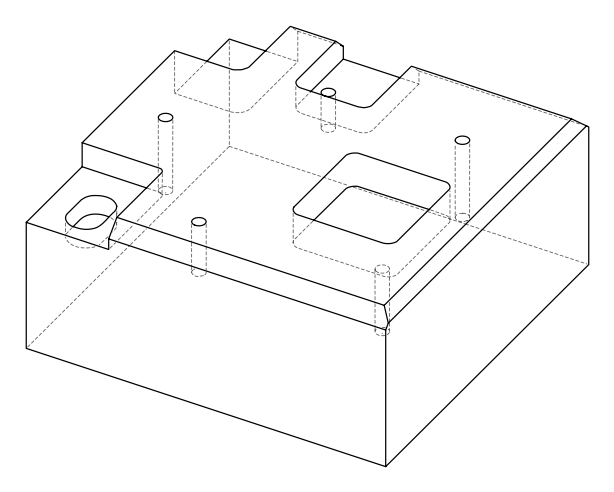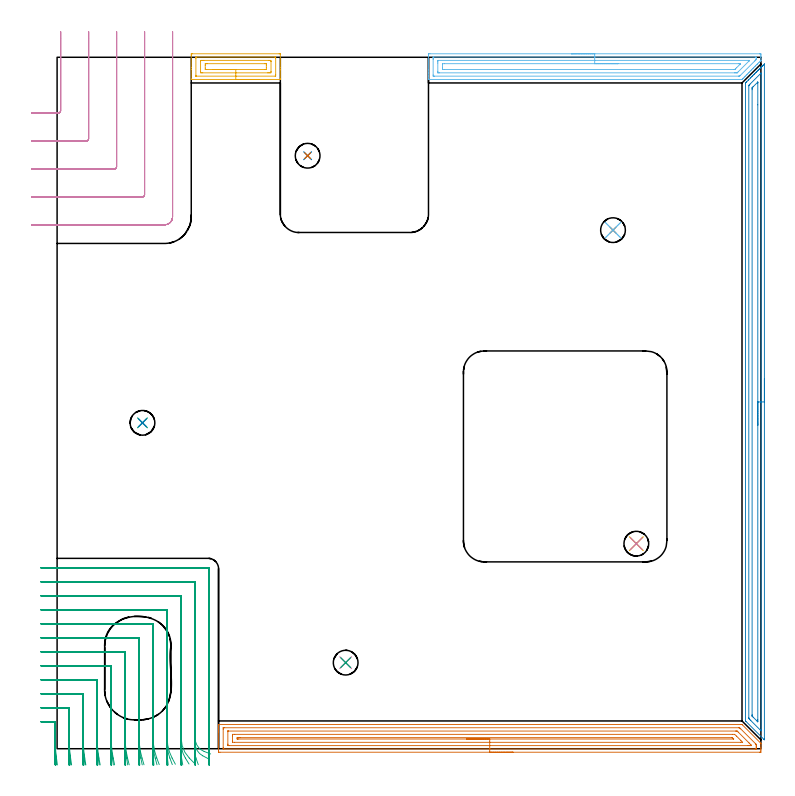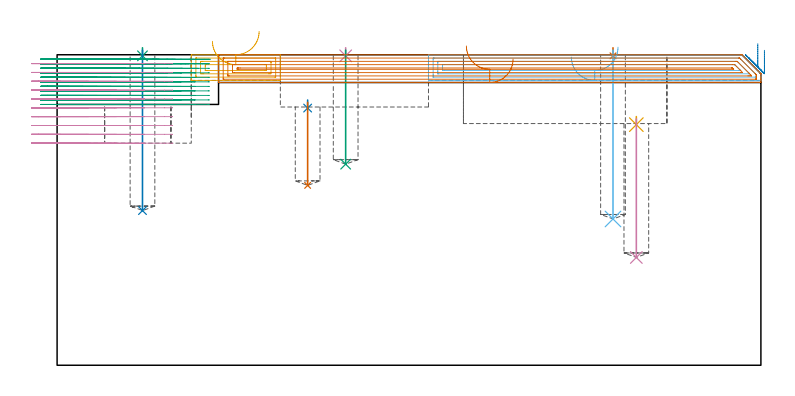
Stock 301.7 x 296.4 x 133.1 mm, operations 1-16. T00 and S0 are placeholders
(PLAN: 19 operations, 5 tool changes, 86.6 min)
(1 SPOT_DRILL | STEP1POCKET | NXT0321_9005460120000 | 0.03 min | 1 mm3)
(2 SPOT_DRILL_1 | STEP1POCKET_1 | NXT0321_9005460120000 | 0.03 min | 2424 mm3)
(3 SPOT_DRILL_2 | STEP1POCKET_2 | NXT0321_9005460120000 | 0.03 min | 1 mm3)
(4 SPOT_DRILL_3 | STEP1POCKET_3 | NXT0321_9005460120000 | 0.03 min | 1 mm3)
(5 SPOT_DRILL_4 | STEP1POCKET_4 | NXT0321_9005460120000 | 0.03 min | 3225 mm3)
(6 DRILL_BLIND_HOLE_INTO_CENTER | STEP1POCKET | NXT0301_077 | 0.29 min | 6083 mm3)
(7 DRILL_BLIND_HOLE_INTO_CENTER_1 | STEP1POCKET_1 | NXT0301_077 | 0.15 min | 2912 mm3)
(8 DRILL_BLIND_HOLE_INTO_CENTER_2 | STEP1POCKET_2 | NXT0301_077 | 0.28 min | 5766 mm3)
(9 DRILL_BLIND_HOLE_INTO_CENTER_3 | STEP1POCKET_3 | NXT0301_077 | 0.2 min | 4015 mm3)
(10 DRILL_BLIND_HOLE_INTO_CENTER_4 | STEP1POCKET_4 | NXT0301_077 | 0.25 min | 5007 mm3)
(11 AREA_MILL | FG_CHAMFER_SURFACE | UGT0205_001 | 1.48 min | 3066 mm3)
(12 AREA_MILL_1 | FG_CHAMFER_SURFACE_1 | UGT0205_001 | 4.73 min | 9001 mm3)
(13 AREA_MILL_2 | FG_CHAMFER_SURFACE_2 | UGT0205_001 | 9.38 min | 16926 mm3)
(14 AREA_MILL_3 | FG_CHAMFER_SURFACE_3 | UGT0205_001 | 7 min | 9153 mm3)
(15 MILL_CORNER_NOTCH_RECTANGULAR | CORNER_NOTCH_RECTANGULAR | NXT0201_009 | Follow Part, ap 2, ae 75% | 26.91 min | 119726 mm3)
(16 MILL_CORNER_NOTCH_RECTANGULAR_1 | CORNER_NOTCH_RECTANGULAR_1 | NXT0201_012 | Follow Part, ap 4, ae 75% | 10.73 min | 172479 mm3)
(17 MILL_RECTANGULAR_POCKET | POCKET_RECTANGULAR_STRAIGHT | NXT0201_012 | Follow Part, ap 4, ae 75% | 11.29 min | 227229 mm3)
(18 MILL_RECTANGULAR_POCKET_1 | POCKET_RECTANGULAR_STRAIGHT_1 | NXT0201_012 | Follow Part, ap 4, ae 75% | 1.28 min | 18555 mm3)
(19 MILL_SLOT | SLOT_PARTIAL_RECTANGULAR | NXT0201_011 | Follow Part, ap 3, ae 75% | 12.46 min | 102998 mm3)
(TOOL NXT0321_9005460120000 | NC Spot Drill, 142deg, 12mm, Carbide, Uncoated | D12 PA142 FL30 Z2)
(TOOL NXT0301_077 | Carbide Drill 10.6mm [860.1-1060-053A1-MM 2214] | D10.6 PA140 FL71 Z2)
(TOOL UGT0205_001 | Chamfer Mill 20 x 3 x 45 deg. | D20 FL50 Z2)
(TOOL NXT0201_009 | ENDMILL 8mm [2P460-0800-NA 1630] | D8 FL26 Z6)
(TOOL NXT0201_012 | ENDMILL 16mm [2P460-1600-NA 1630] | D16 FL38 Z6)
(TOOL NXT0201_011 | ENDMILL 12mm [2P460-1200-NA 1630] | D12 FL38 Z6)
(OP 1 SPOT_DRILL)
G17 G21 G94 G90
T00 M6
G54
G17 G0 G90 X238.3 Y222.3 S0 M3
G43 Z143.1 H0
G94 G81 G98 Z132.644 F250. R136.1
G80
M5
M2
(OP 2 SPOT_DRILL_1)
G17 G21 G94 G90
T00 M6
G54
G17 G0 G90 X107.4 Y254.2 S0 M3
G43 Z143.1 H0
G94 G81 G98 Z110.244 F250. R113.7
G80
M5
M2
(OP 3 SPOT_DRILL_2)
G17 G21 G94 G90
T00 M6
G54
G17 G0 G90 X36.6 Y139.7 S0 M3
G43 Z143.1 H0
G94 G81 G98 Z132.644 F250. R136.1
G80
M5
M2
(OP 4 SPOT_DRILL_3)
G17 G21 G94 G90
T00 M6
G54
G17 G0 G90 X123.7 Y36.9 S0 M3
G43 Z143.1 H0
G94 G81 G98 Z132.644 F250. R136.1
G80
M5
M2
(OP 5 SPOT_DRILL_4)
G17 G21 G94 G90
T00 M6
G54
G17 G0 G90 X248.3 Y87.9 S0 M3
G43 Z143.1 H0
G94 G81 G98 Z103.144 F250. R106.6
G80
M5
M2
(OP 6 DRILL_BLIND_HOLE_INTO_CENTER)
G17 G21 G94 G90
T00 M6
G54
G17 G0 G90 X238.3 Y222.3 S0 M3
G43 Z143.1 H1
G94 G81 G98 Z62.7 F250. R135.1
G80
M5
M2
(OP 7 DRILL_BLIND_HOLE_INTO_CENTER_1)
G17 G21 G94 G90
T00 M6
G54
G17 G0 G90 X107.4 Y254.2 S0 M3
G43 Z143.1 H1
G94 G81 G98 Z77.1 F250. R112.7
G80
M5
M2
(OP 8 DRILL_BLIND_HOLE_INTO_CENTER_2)
G17 G21 G94 G90
T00 M6
G54
G17 G0 G90 X36.6 Y139.7 S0 M3
G43 Z143.1 H1
G94 G81 G98 Z66.3 F250. R135.1
G80
M5
M2
(OP 9 DRILL_BLIND_HOLE_INTO_CENTER_3)
G17 G21 G94 G90
T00 M6
G54
G17 G0 G90 X123.7 Y36.9 S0 M3
G43 Z143.1 H1
G94 G81 G98 Z86.2 F250. R135.1
G80
M5
M2
(OP 10 DRILL_BLIND_HOLE_INTO_CENTER_4)
G17 G21 G94 G90
T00 M6
G54
G17 G0 G90 X248.3 Y87.9 S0 M3
G43 Z143.1 H1
G94 G81 G98 Z46.2 F250. R105.6
G80
M5
M2
(OP 11 AREA_MILL)
G17 G21 G94 G90
T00 M6
G54
G17 G0 G90 X86.6 Y286.9 S1061 M3
G43 Z143.1 H0
G94 G1 X86.562 Z142.228 F250.
X86.448 Z141.364
X86.259 Z140.512
X85.997 Z139.68
X85.663 Z138.874
X85.26 Z138.1
X84.792 Z137.364
X84.26 Z136.672
X83.671 Z136.029
X83.028 Z135.44
X82.336 Z134.908
X81.6 Z134.44
X80.826 Z134.037
X80.02 Z133.703
X79.188 Z133.441
X78.337 Z133.252
X77.472 Z133.138
X76.6 Z133.1
X57.564
X57.509 Y286.904 Z133.09
X57.5 Y286.921 Z133.072
Y287.072 Z132.926
Y291.191 Z128.807
Y291.954 Z128.04
X57.501 Y297.305 Z122.691
X57.502 Y297.812 Z122.183
X57.506 Y297.891 Z122.105
X58.007 Y297.9 Z122.1
X95.193
X95.492 Y297.896 Z122.102
X95.69 Y297.891 Z122.105
X95.7 Y297.686 Z122.31
Y291.954 Z128.04
Y291.191 Z128.807
Y291.062 Z128.936
Y287.071 Z132.927
X95.694 Y286.919 Z133.075
X95.69 Y286.904 Z133.09
X95.636 Y286.9 Z133.1
X76.6
Y288.314 Z131.686
X59.778
X59.705 Y288.316 Z131.684
X59.562 Y288.321 Z131.679
X59.509 Y288.329 Z131.671
X59.505 Y288.348 Z131.652
X59.502 Y288.387 Z131.613
X59.5 Y288.667 Z131.333
Y295.8 Z124.2
X59.507 Y296.413 Z123.587
X59.51 Y296.476 Z123.524
X59.633 Y296.483 Z123.517
X59.706 Y296.485 Z123.515
X93.423 Y296.486 Z123.514
X93.495 Y296.484 Z123.516
X93.639 Y296.479 Z123.521
X93.691 Y296.471 Z123.529
X93.695 Y296.452 Z123.548
X93.698 Y296.413 Z123.587
X93.7 Y296.133 Z123.867
Y289. Z131.
X93.693 Y288.387 Z131.613
X93.69 Y288.324 Z131.676
X93.567 Y288.317 Z131.683
X93.494 Y288.315 Z131.685
X76.6 Y288.314 Z131.686
Y289.728 Z130.272
X62.434 Y289.729 Z130.271
X61.986 Y289.73 Z130.27
X61.548 Y289.735 Z130.265
X61.504 Y290.171 Z129.829
X61.501 Y290.219 Z129.781
Y294.629 Z125.371
X61.502 Y294.676 Z125.324
X61.548 Y295.064 Z124.936
X61.996 Y295.07 Z124.93
X62.434 Y295.071 Z124.929
X62.88 Y295.072 Z124.928
X90.766 Y295.071 Z124.929
X91.214 Y295.07 Z124.93
X91.652 Y295.064 Z124.936
X91.696 Y294.629 Z125.371
X91.699 Y294.581 Z125.419
Y290.171 Z129.829
X91.698 Y290.124 Z129.876
X91.652 Y289.735 Z130.265
X91.204 Y289.73 Z130.27
X90.766 Y289.729 Z130.271
X90.32 Y289.728 Z130.272
X76.6
Y291.143 Z128.857
X64.125
X63.772 Y291.145 Z128.855
X63.596 Y291.147 Z128.853
X63.517 Y291.149 Z128.851
X63.51 Y291.208 Z128.792
X63.501 Y291.771 Z128.229
Y292.846 Z127.154
X63.505 Y293.551 Z126.449
X63.51 Y293.65 Z126.35
X63.601 Y293.652 Z126.348
X63.802 Y293.655 Z126.345
X64.204 Y293.657 Z126.343
X64.284
X89.075
X89.428 Y293.655 Z126.345
X89.604 Y293.653 Z126.347
X89.683 Y293.651 Z126.349
X89.69 Y293.592 Z126.408
X89.699 Y293.029 Z126.971
Y291.954 Z128.046
X89.695 Y291.249 Z128.751
X89.69 Y291.15 Z128.85
X89.6 Y291.148 Z128.852
X89.398 Y291.145 Z128.855
X88.996 Y291.143 Z128.857
X88.916
X76.6
X75.728 Z128.895
X74.864 Z129.009
X74.012 Z129.198
X73.18 Z129.46
X72.374 Z129.794
X71.6 Z130.197
X70.864 Z130.666
X70.172 Z131.197
X69.529 Z131.786
X68.94 Z132.429
X68.409 Z133.122
X67.94 Z133.857
X67.537 Z134.631
X67.203 Z135.437
X66.941 Z136.269
X66.752 Z137.121
X66.638 Z137.986
X66.6 Z138.857
G0 Z143.1
M5
M2
(OP 12 AREA_MILL_1)
G17 G21 G94 G90
T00 M6
G54
G17 G0 G90 X220.45 Y297.9 S1061 M3
G43 Z143.1 H0
Z132.1
G94 G1 X220.488 Z131.228 F250.
X220.602 Z130.364
X220.791 Z129.512
X221.053 Z128.68
X221.387 Z127.874
X221.79 Z127.1
X222.258 Z126.364
X222.79 Z125.672
X223.379 Z125.029
X224.022 Z124.44
X224.714 Z123.908
X225.45 Z123.44
X226.224 Z123.037
X227.03 Z122.703
X227.862 Z122.441
X228.714 Z122.252
X229.578 Z122.138
X230.45 Z122.1
X301.073
X301.223 Y297.899 Z122.101
X301.698 Y297.891 Z122.105
X301.7 Y297.662 Z122.335
Y297.305 Z122.692
Y296.771 Z123.225
Y296.413 Z123.582
Y295.121 Z124.877
X301.699 Y295.075 Z124.923
X301.696 Y295.007 Z124.99
X301.669 Y294.973 Z125.025
X301.456 Y294.756 Z125.244
X301.371 Y294.671 Z125.328
X300.885 Y294.183 Z125.813
X300.32 Y293.62 Z126.38
X300.179 Y293.479 Z126.52
X299.994 Y293.292 Z126.704
X299.435 Y292.735 Z127.265
X299.102 Y292.4 Z127.596
X298.55 Y291.849 Z128.15
X298.21 Y291.508 Z128.488
X297.664 Y290.964 Z129.035
X297.318 Y290.617 Z129.38
X296.779 Y290.079 Z129.921
X296.427 Y289.725 Z130.271
X295.894 Y289.194 Z130.806
X295.535 Y288.833 Z131.163
X295.009 Y288.309 Z131.691
X294.643 Y287.941 Z132.055
X294.124 Y287.424 Z132.576
X293.922 Y287.221 Z132.777
X293.66 Y286.962 Z133.034
X293.595 Y286.904 Z133.089
X293.475 Y286.9 Z133.1
X159.38
X159.21 Y286.903 Z133.088
X159.2 Y286.96 Z133.031
Y287.379 Z132.621
Y288.387 Z131.608
Y289.637 Z130.36
Y291.062 Z128.933
Y297.038 Z122.96
X159.202 Y297.305 Z122.693
X159.207 Y297.892 Z122.106
X159.236 Y297.893 Z122.104
X159.827 Y297.9 Z122.1
X230.45
Y296.486 Z123.514
X299.285 Y296.485 Z123.515
X299.359 Y296.484 Z123.516
X299.504 Y296.479 Z123.521
X299.69 Y296.465 Z123.535
X299.692 Y296.413 Z123.587
X299.698 Y296.002 Z123.998
X299.692 Y295.521 Z124.479
X299.69 Y295.471 Z124.529
X299.666 Y295.427 Z124.573
X299.605 Y295.361 Z124.639
X299.527 Y295.28 Z124.72
X299.285 Y295.035 Z124.965
X299.082 Y294.832 Z125.168
X292.832 Y288.582 Z131.418
X292.635 Y288.387 Z131.613
X292.577 Y288.335 Z131.665
X292.565 Y288.326 Z131.674
X292.523 Y288.321 Z131.679
X292.426 Y288.317 Z131.683
X292.28 Y288.315 Z131.685
X292.207 Y288.314 Z131.686
X161.615 Y288.315 Z131.685
X161.542 Y288.316 Z131.684
X161.396 Y288.321 Z131.679
X161.21 Y288.335 Z131.665
X161.208 Y288.387 Z131.613
X161.201 Y288.799 Z131.201
X161.2 Y295.521 Z124.479
Y295.934 Z124.066
X161.204 Y296.413 Z123.587
X161.207 Y296.464 Z123.536
X161.209 Y296.473 Z123.527
X161.227 Y296.479 Z123.521
X161.322 Y296.482 Z123.518
X161.468 Y296.485 Z123.515
X230.45 Y296.486 Z123.514
Y295.072 Z124.928
X296.604 Y295.071 Z124.929
X296.687 Y295.07 Z124.93
X296.784 Y295.066 Z124.934
X296.852 Y295.063 Z124.937
X296.793 Y295. Z125.
X296.702 Y294.903 Z125.097
X296.604 Y294.803 Z125.197
X296.517 Y294.716 Z125.284
X291.971 Y290.171 Z129.829
X291.602 Y289.809 Z130.191
X291.547 Y289.758 Z130.242
X291.513 Y289.735 Z130.265
X291.461 Y289.734 Z130.266
X291.24 Y289.731 Z130.269
X290.789 Y289.729 Z130.271
X290.346 Y289.728 Z130.272
X163.845 Y289.729 Z130.271
X163.402 Y289.731 Z130.269
X163.255 Y289.733 Z130.267
X163.211 Y289.735 Z130.265
X163.206 Y289.834 Z130.166
X163.203 Y289.969 Z130.031
X163.201 Y290.171 Z129.829
X163.2 Y290.373 Z129.627
Y293.94 Z126.06
X163.201 Y294.629 Z125.371
X163.202 Y294.829 Z125.171
X163.21 Y295.033 Z124.967
X163.217 Y295.065 Z124.935
X163.237 Y295.067 Z124.933
X163.292 Y295.07 Z124.93
X163.402 Y295.071 Z124.929
X230.45 Y295.072 Z124.928
Y293.657 Z126.343
X292.214
X292.851 Y293.655 Z126.345
X292.959 Y293.652 Z126.348
X292.986 Y293.651 Z126.349
X292.985 Y293.646 Z126.354
X292.954 Y293.61 Z126.39
X292.849 Y293.499 Z126.501
X292.725 Y293.374 Z126.626
X292.612 Y293.26 Z126.74
X291.273 Y291.921 Z128.079
X290.826 Y291.475 Z128.525
X290.664 Y291.316 Z128.684
X290.532 Y291.19 Z128.81
X290.492 Y291.153 Z128.847
X290.446 Y291.149 Z128.851
X290.346 Y291.145 Z128.855
X290.265 Y291.143 Z128.857
X166.004
X165.26 Y291.148 Z128.852
X165.222 Y291.149 Z128.851
X165.21 Y291.183 Z128.817
X165.206 Y291.291 Z128.709
X165.203 Y291.509 Z128.491
X165.2 Y291.945 Z128.055
X165.201 Y293.508 Z126.492
X165.203 Y293.618 Z126.382
X165.207 Y293.644 Z126.356
X165.211 Y293.651 Z126.349
X165.218 Y293.653 Z126.347
X165.272 Y293.656 Z126.344
X166.084 Y293.657 Z126.343
X230.45
X231.322 Z126.381
X232.186 Z126.495
X233.038 Z126.683
X233.87 Z126.946
X234.676 Z127.28
X235.45 Z127.682
X236.186 Z128.151
X236.878 Z128.682
X237.521 Z129.272
X238.11 Z129.915
X238.642 Z130.607
X239.11 Z131.343
X239.513 Z132.116
X239.847 Z132.922
X240.109 Z133.754
X240.298 Z134.606
X240.412 Z135.471
X240.45 Z136.343
G0 Z143.1
M5
M2
(OP 13 AREA_MILL_2)
G17 G21 G94 G90
T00 M6
G54
G17 G0 G90 X195.45 Y-1.5 S1061 M3
G43 Z143.1 H0
Z131.2
G94 G1 X195.412 Z130.328 F250.
X195.298 Z129.464
X195.109 Z128.612
X194.847 Z127.78
X194.513 Z126.974
X194.11 Z126.2
X193.642 Z125.464
X193.11 Z124.772
X192.521 Z124.129
X191.878 Z123.54
X191.186 Z123.008
X190.45 Z122.54
X189.676 Z122.137
X188.87 Z121.803
X188.038 Z121.541
X187.186 Z121.352
X186.322 Z121.238
X185.45 Z121.2
X69.812 Y-1.499 Z121.201
X69.22 Y-1.493 Z121.204
X69.207 Y-1.492 Z121.206
X69.203 Y-0.902 Z121.796
X69.2 Y-0.29 Z122.407
Y7.126 Z129.82
Y7.686 Z130.383
Y8.018 Z130.714
Y8.578 Z131.274
Y8.91 Z131.605
Y9.573 Z132.272
Y9.955 Z132.655
X69.208 Y10.346 Z133.037
X69.21 Y10.397 Z133.088
X69.366 Y10.4 Z133.1
X293.051
X293.595 Y10.396 Z133.089
X293.747 Y10.253 Z132.953
X301.487 Y2.513 Z125.212
X301.683 Y2.316 Z125.013
X301.698 Y2.293 Z124.99
X301.7 Y2.22 Z124.919
Y2.194 Z124.893
Y0.551 Z123.247
Y-0.01 Z122.686
Y-0.341 Z122.356
X301.697 Y-0.902 Z121.793
X301.693 Y-1.491 Z121.205
X301.679 Y-1.492 Z121.203
X301.088 Y-1.5 Z121.2
X185.45
Y-0.086 Z122.614
X71.522 Y-0.085 Z122.615
X71.37 Y-0.083 Z122.617
X71.269 Y-0.08 Z122.62
X71.209 Y-0.077 Z122.623
X71.207 Y-0.066 Z122.634
X71.204 Y-0.01 Z122.69
X71.2 Y0.388 Z123.088
Y8.415 Z131.115
X71.204 Y8.91 Z131.61
X71.207 Y8.959 Z131.659
X71.209 Y8.977 Z131.677
X71.294 Y8.98 Z131.68
X71.446 Y8.984 Z131.684
X71.523 Y8.985 Z131.685
X71.598 Y8.986 Z131.686
X292.234 Y8.985 Z131.685
X292.386 Y8.984 Z131.684
X292.487 Y8.981 Z131.681
X292.561 Y8.978 Z131.678
X292.575 Y8.966 Z131.666
X292.637 Y8.91 Z131.61
X293.051 Y8.499 Z131.199
X299.302 Y2.248 Z124.948
X299.534 Y2.009 Z124.709
X299.649 Y1.889 Z124.589
X299.69 Y1.829 Z124.529
X299.692 Y1.774 Z124.474
X299.699 Y1.378 Z124.078
X299.7 Y0.882 Z123.582
Y0.485 Z123.185
X299.696 Y-0.01 Z122.69
X299.693 Y-0.059 Z122.641
X299.691 Y-0.077 Z122.623
X299.606 Y-0.081 Z122.619
X299.454 Y-0.085 Z122.615
X299.378 Y-0.086 Z122.614
X299.302
X185.45
Y1.328 Z124.028
X73.83 Y1.329 Z124.029
X73.384 Y1.331 Z124.031
X73.237 Y1.334 Z124.034
X73.218 Y1.335 Z124.035
X73.21 Y1.37 Z124.07
X73.205 Y1.467 Z124.167
X73.202 Y1.59 Z124.29
X73.2 Y1.774 Z124.474
Y1.958 Z124.658
Y7.309 Z130.009
X73.204 Y7.494 Z130.194
X73.208 Y7.546 Z130.246
X73.212 Y7.566 Z130.266
X73.219 Y7.567 Z130.267
X73.273 Y7.57 Z130.27
X73.384 Y7.571 Z130.271
X290.819
X291.265 Y7.569 Z130.269
X291.413 Y7.566 Z130.266
X291.526 Y7.563 Z130.263
X291.614 Y7.477 Z130.177
X291.974 Y7.126 Z129.826
X296.623 Y2.478 Z125.178
X297.326 Y1.774 Z124.474
X297.516 Y1.582 Z124.282
X297.686 Y1.403 Z124.103
X297.69 Y1.345 Z124.045
X297.516 Y1.335 Z124.035
X297.066 Y1.331 Z124.031
X296.623 Y1.329 Z124.029
X296.176 Y1.328 Z124.028
X185.45
Y2.743 Z125.443
X75.986
X75.241 Y2.75 Z125.45
X75.21 Y2.756 Z125.456
X75.205 Y2.803 Z125.503
X75.202 Y2.906 Z125.606
X75.2 Y3.114 Z125.814
Y3.528 Z126.228
Y5.312 Z128.012
Y5.773 Z128.473
X75.202 Y5.988 Z128.688
X75.205 Y6.096 Z128.796
X75.21 Y6.144 Z128.844
X75.253 Y6.151 Z128.851
X76.063 Y6.157 Z128.857
X76.14
X289.556
X290.372 Y6.152 Z128.852
X290.456 Y6.15 Z128.85
X291.265 Y5.385 Z128.085
X293.092 Y3.558 Z126.258
X293.86 Y2.75 Z125.45
X293.051 Y2.743 Z125.443
X292.974
X185.45
Y4.157 Z126.857
X77.849 Y4.158 Z126.858
X77.245 Y4.161 Z126.861
X77.219 Y4.164 Z126.864
X77.21 Y4.169 Z126.869
X77.204 Y4.203 Z126.903
X77.202 Y4.45 Z127.15
X77.203 Y4.612 Z127.312
X77.207 Y4.693 Z127.393
X77.209 Y4.728 Z127.428
X77.264 Y4.736 Z127.436
X77.558 Y4.74 Z127.44
X77.849 Y4.742 Z127.442
X78.449 Y4.743 Z127.443
X289.186
X289.332 Y4.741 Z127.441
X289.405 Y4.738 Z127.438
X289.438 Y4.736 Z127.436
X289.479 Y4.704 Z127.404
X289.744 Y4.45 Z127.15
X290.019 Y4.175 Z126.875
X290.03 Y4.162 Z126.862
X290.029 Y4.161 Z126.861
X290.001 Y4.159 Z126.859
X289.949 Y4.157 Z126.857
X289.87
X185.45
X184.578 Z126.895
X183.714 Z127.009
X182.862 Z127.198
X182.03 Z127.46
X181.224 Z127.794
X180.45 Z128.197
X179.714 Z128.665
X179.022 Z129.196
X178.379 Z129.786
X177.79 Z130.429
X177.258 Z131.121
X176.79 Z131.857
X176.387 Z132.631
X176.053 Z133.437
X175.791 Z134.269
X175.602 Z135.12
X175.488 Z135.985
X175.45 Z136.857
G0 Z143.1
M5
M2
(OP 14 AREA_MILL_3)
G17 G21 G94 G90
T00 M6
G54
G17 G0 G90 X303.2 Y158.65 S1061 M3
G43 Z143.1 H0
Z135.
G94 G1 Y158.612 Z134.128 F250.
Y158.498 Z133.264
Y158.309 Z132.412
Y158.047 Z131.58
Y157.713 Z130.774
Y157.31 Z130.
Y156.841 Z129.264
Y156.31 Z128.572
Y155.721 Z127.929
Y155.078 Z127.34
Y154.386 Z126.808
Y153.65 Z126.34
Y152.876 Z125.937
Y152.07 Z125.603
Y151.238 Z125.341
Y150.386 Z125.152
Y149.522 Z125.038
Y148.65 Z125.
Y4.349
X303.199 Y3.968 Z125.001
X303.198 Y3.936 Z125.002
X303.192 Y3.818 Z125.006
X303.135 Y3.87 Z125.063
X303.032 Y3.968 Z125.166
X295.29 Y11.709 Z132.909
X295.118 Y11.886 Z133.077
X295.104 Y11.905 Z133.089
X295.1 Y12.006 Z133.1
Y285.294
X295.104 Y285.395 Z133.089
X295.118 Y285.414 Z133.077
X295.291 Y285.591 Z132.909
X295.44 Y285.741 Z132.759
X295.608 Y285.91 Z132.589
X296.333 Y286.634 Z131.866
X296.494 Y286.795 Z131.703
X297.226 Y287.527 Z130.973
X297.379 Y287.681 Z130.818
X297.821 Y288.121 Z130.379
X298.119 Y288.42 Z130.08
X298.265 Y288.566 Z129.932
X298.684 Y288.984 Z129.516
X298.707 Y289.007 Z129.493
X299.012 Y289.313 Z129.186
X299.148 Y289.45 Z129.048
X299.548 Y289.847 Z128.652
X299.64 Y289.94 Z128.56
X299.905 Y290.206 Z128.293
X300.036 Y290.337 Z128.161
X300.411 Y290.711 Z127.789
X300.549 Y290.849 Z127.651
X300.798 Y291.099 Z127.4
X300.921 Y291.223 Z127.275
X301.274 Y291.574 Z126.925
X301.458 Y291.758 Z126.742
X301.691 Y291.992 Z126.507
X301.806 Y292.108 Z126.39
X302.138 Y292.438 Z126.062
X302.366 Y292.666 Z125.833
X302.585 Y292.885 Z125.613
X302.692 Y292.994 Z125.504
X303.135 Y293.435 Z125.065
X303.184 Y293.481 Z125.016
X303.195 Y293.483 Z125.004
X303.2 Y293.481 Z125.
Y148.65
X301.786 Z126.414
Y7.987
X301.784 Y7.789 Z126.416
X301.781 Y7.692 Z126.419
X301.78 Y7.683 Z126.42
X301.768 Y7.69 Z126.432
X301.737 Y7.716 Z126.463
X301.666 Y7.784 Z126.534
X301.463 Y7.987 Z126.737
X297.379 Y12.071 Z130.821
X296.999 Y12.452 Z131.201
X296.613 Y12.849 Z131.587
X296.521 Y12.948 Z131.679
X296.519 Y12.998 Z131.681
X296.516 Y13.107 Z131.684
X296.514 Y13.325 Z131.686
Y284.172
X296.515 Y284.281 Z131.685
X296.518 Y284.335 Z131.682
X296.521 Y284.358 Z131.679
X296.535 Y284.376 Z131.665
X296.745 Y284.593 Z131.455
X296.997 Y284.847 Z131.203
X301.635 Y289.485 Z126.565
X301.732 Y289.58 Z126.468
X301.769 Y289.612 Z126.431
X301.778 Y289.618 Z126.422
X301.78 Y289.595 Z126.42
X301.784 Y289.509 Z126.416
X301.786 Y289.334 Z126.414
Y148.65
X300.372 Z127.828
X300.371 Y12.452 Z127.829
Y12.115
X300.366 Y11.559 Z127.834
X300.365 Y11.55 Z127.835
X300.347 Y11.559 Z127.853
X300.036 Y11.866 Z128.164
X298.554 Y13.346 Z129.646
X298.265 Y13.638 Z129.935
X297.968 Y13.943 Z130.232
X297.935 Y13.98 Z130.265
X297.933 Y14.036 Z130.267
X297.93 Y14.126 Z130.27
X297.929 Y14.239 Z130.271
Y14.577
Y282.507
X297.931 Y283.061 Z130.269
X297.933 Y283.23 Z130.267
X297.935 Y283.311 Z130.265
X297.97 Y283.359 Z130.23
X298.265 Y283.663 Z129.935
X298.409 Y283.809 Z129.791
X300.341 Y285.741 Z127.859
X300.353 Y285.748 Z127.847
X300.359 Y285.75 Z127.841
X300.365 Y285.741 Z127.835
X300.369 Y285.53 Z127.831
X300.371 Y285.403 Z127.829
X300.372 Y276.017 Z127.828
Y148.65
Y147.778 Z127.866
Y146.913 Z127.98
Y146.062 Z128.169
Y145.23 Z128.432
Y144.424 Z128.765
Y143.65 Z129.168
Y142.914 Z129.637
Y142.222 Z130.168
Y141.579 Z130.757
Y140.99 Z131.401
Y140.458 Z132.093
Y139.99 Z132.828
Y139.587 Z133.602
Y139.253 Z134.408
Y138.991 Z135.24
Y138.802 Z136.092
Y138.688 Z136.957
Y138.65 Z137.828
G0 Z143.1
M5
M2
(OP 15 MILL_CORNER_NOTCH_RECTANGULAR)
G17 G21 G94 G90
T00 M6
G54
G17 G0 G90 X0.122 Y-6.967 S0 M3
G43 Z143.1 H1
Z131.164
G94 G1 X-0.26 Y-3.992 F250.
G2 X-0.8 Y4.431 R66. F500.
G1 Y11.205
G3 X-1.195 Y11.6 R0.4
G1 X-4.
X-7. F250.
G0 Z143.1
X6.217 Y-6.97
Z131.164
G1 X5.795 Y-4.
G2 X5.2 Y4.431 R60. F500.
G1 Y17.204
G3 X4.804 Y17.6 R0.4
G1 X-4.
X-7. F250.
G0 Z143.1
X12.331 Y-6.963
Z131.164
G1 X11.862 Y-4.
G2 X11.2 Y4.431 R54. F500.
G1 Y23.204
G3 X10.804 Y23.6 R0.4
G1 X-4.
X-7. F250.
G0 Z143.1
X18.473 Y-6.953
Z131.164
G1 X17.946 Y-4.
G2 X17.2 Y4.431 R48. F500.
G1 Y29.204
G3 X16.804 Y29.6 R0.4
G1 X-4.
X-7. F250.
G0 Z143.1
X24.657 Y-6.939
Z131.164
G1 X24.055 Y-4.
G2 X23.2 Y4.431 R42. F500.
G1 Y35.204
G3 X22.804 Y35.6 R0.4
G1 X-4.
X-7. F250.
G0 Z143.1
X30.904 Y-6.917
Z131.164
G1 X30.201 Y-4.
G2 X29.2 Y4.431 R36. F500.
G1 Y41.203
G3 X28.803 Y41.6 R0.4
G1 X-4.
X-7. F250.
G0 Z143.1
X37.252 Y-6.879
Z131.164
G1 X36.409 Y-4.
G2 X35.2 Y4.431 R30. F500.
G1 Y47.203
G3 X34.803 Y47.6 R0.4
G1 X-4.
X-7. F250.
G0 Z143.1
X43.783 Y-6.809
Z131.164
G1 X42.729 Y-4.
G2 X41.2 Y4.431 R24. F500.
G1 Y53.203
G3 X40.803 Y53.6 R0.4
G1 X-4.
X-7. F250.
G0 Z143.1
X50.702 Y-6.651
Z131.164
G1 X49.296 Y-4.
G2 X47.2 Y4.431 R18. F500.
G1 Y59.203
G3 X46.803 Y59.6 R0.4
G1 X-4.
X-7. F250.
G0 Z143.1
X58.768 Y-6.135
Z131.164
G1 X56.66 Y-4.
G2 X53.2 Y4.431 R12. F500.
G1 Y65.203
G3 X52.803 Y65.6 R0.4
G1 X-4.
X-7. F250.
G0 Z143.1
X65.824 Y-2.248
Z131.164
G1 X63.027 Y-1.162
G2 X59.2 Y4.431 R6. F500.
G1 Y71.203
G3 X58.803 Y71.6 R0.4
G1 X-4.
X-7. F250.
G0 Z143.1
X65.2 Y1.431
Z131.164
G1 Y4.431
Y77.203 F500.
G3 X64.803 Y77.6 R0.4
G1 X-4.
X-7. F250.
G0 Z143.1
X-0.218 Y-6.955
Z129.227
G1 X-0.502 Y-3.968
G2 X-0.8 Y2.293 R66. F500.
G1 Y11.204
G3 X-1.196 Y11.6 R0.4
G1 X-4.
X-7. F250.
G0 Z143.1
X5.846 Y-6.983
Z129.227
G1 X5.531 Y-4.
G2 X5.2 Y2.293 R60. F500.
G1 Y17.204
G3 X4.804 Y17.6 R0.4
G1 X-4.
X-7. F250.
G0 Z143.1
X11.918 Y-6.98
Z129.227
G1 X11.568 Y-4.
G2 X11.2 Y2.293 R54. F500.
G1 Y23.204
G3 X10.804 Y23.6 R0.4
G1 X-4.
X-7. F250.
G0 Z143.1
X18.008 Y-6.974
Z129.227
G1 X17.614 Y-4.
G2 X17.2 Y2.293 R48. F500.
G1 Y29.204
G3 X16.804 Y29.6 R0.4
G1 X-4.
X-7. F250.
G0 Z143.1
X24.124 Y-6.966
Z129.227
G1 X23.674 Y-4.
G2 X23.2 Y2.293 R42. F500.
G1 Y35.204
G3 X22.804 Y35.6 R0.4
G1 X-4.
X-7. F250.
G0 Z143.1
X30.279 Y-6.954
Z129.227
G1 X29.754 Y-4.
G2 X29.2 Y2.293 R36. F500.
G1 Y41.203
G3 X28.803 Y41.6 R0.4
G1 X-4.
X-7. F250.
G0 Z143.1
X36.497 Y-6.933
Z129.227
G1 X35.867 Y-4.
G2 X35.2 Y2.293 R30. F500.
G1 Y47.203
G3 X34.803 Y47.6 R0.4
G1 X-4.
X-7. F250.
G0 Z143.1
X42.826 Y-6.895
Z129.227
G1 X42.04 Y-4.
G2 X41.2 Y2.293 R24. F500.
G1 Y53.203
G3 X40.803 Y53.6 R0.4
G1 X-4.
X-7. F250.
G0 Z143.1
X49.385 Y-6.811
Z129.227
G1 X48.336 Y-4.
G2 X47.2 Y2.293 R18. F500.
G1 Y59.203
G3 X46.803 Y59.6 R0.4
G1 X-4.
X-7. F250.
G0 Z143.1
X56.556 Y-6.554
Z129.227
G1 X54.982 Y-4.
G2 X53.2 Y2.293 R12. F500.
G1 Y65.203
G3 X52.803 Y65.6 R0.4
G1 X-4.
X-7. F250.
G0 Z143.1
X65.069 Y-4.414
Z129.227
G1 X62.412 Y-3.02
G2 X59.2 Y2.293 R6. F500.
G1 Y71.203
G3 X58.803 Y71.6 R0.4
G1 X-4.
X-7. F250.
G0 Z143.1
X65.2 Y-0.707
Z129.227
G1 Y2.293
Y77.203 F500.
G3 X64.803 Y77.6 R0.4
G1 X-4.
X-7. F250.
G0 Z143.1
X-0.686 Y-6.923
Z127.291
G1 X-0.773 Y-3.925
G2 X-0.8 Y-2.028 R66. F500.
G1 Y11.205
G3 X-1.195 Y11.6 R0.4
G1 X-4.
X-7. F250.
G0 Z143.1
X5.331 Y-6.998
Z127.291
G1 X5.232 Y-4.
G2 X5.2 Y-2.028 R60. F500.
G1 Y17.204
G3 X4.804 Y17.6 R0.4
G1 X-4.
X-7. F250.
G0 Z143.1
X11.346 Y-6.998
Z127.291
G1 X11.236 Y-4.
G2 X11.2 Y-2.028 R54. F500.
G1 Y23.204
G3 X10.804 Y23.6 R0.4
G1 X-4.
X-7. F250.
G0 Z143.1
X17.364 Y-6.997
Z127.291
G1 X17.241 Y-4.
G2 X17.2 Y-2.028 R48. F500.
G1 Y29.204
G3 X16.804 Y29.6 R0.4
G1 X-4.
X-7. F250.
G0 Z143.1
X23.387 Y-6.997
Z127.291
G1 X23.246 Y-4.
G2 X23.2 Y-2.028 R42. F500.
G1 Y35.204
G3 X22.804 Y35.6 R0.4
G1 X-4.
X-7. F250.
G0 Z143.1
X29.418 Y-6.995
Z127.291
G1 X29.254 Y-4.
G2 X29.2 Y-2.028 R36. F500.
G1 Y41.203
G3 X28.803 Y41.6 R0.4
G1 X-4.
X-7. F250.
G0 Z143.1
X35.462 Y-6.994
Z127.291
G1 X35.265 Y-4.
G2 X35.2 Y-2.028 R30. F500.
G1 Y47.203
G3 X34.803 Y47.6 R0.4
G1 X-4.
X-7. F250.
G0 Z143.1
X41.528 Y-6.99
Z127.291
G1 X41.281 Y-4.
G2 X41.2 Y-2.028 R24. F500.
G1 Y53.203
G3 X40.803 Y53.6 R0.4
G1 X-4.
X-7. F250.
G0 Z143.1
X47.637 Y-6.982
Z127.291
G1 X47.308 Y-4.
G2 X47.2 Y-2.028 R18. F500.
G1 Y59.203
G3 X46.803 Y59.6 R0.4
G1 X-4.
X-7. F250.
G0 Z143.1
X53.856 Y-6.959
Z127.291
G1 X53.363 Y-4.
G2 X53.2 Y-2.028 R12. F500.
G1 Y65.203
G3 X52.803 Y65.6 R0.4
G1 X-4.
X-7. F250.
G0 Z143.1
X60.52 Y-6.833
Z127.291
G1 X59.533 Y-4.
G2 X59.2 Y-2.028 R6. F500.
G1 Y71.203
G3 X58.803 Y71.6 R0.4
G1 X-4.
X-7. F250.
G0 Z143.1
X65.2 Y-5.028
Z127.291
G1 Y-2.028
Y77.203 F500.
G3 X64.803 Y77.6 R0.4
G1 X-4.
X-7. F250.
G0 Z143.1
X-0.791 Y-6.919
Z125.354
G1 X-0.8 Y-3.919
Y-3.727 F500.
Y11.205
G3 X-1.195 Y11.6 R0.4
G1 X-4.
X-7. F250.
G0 Z143.1
X5.214 Y-7.
Z125.354
G1 X5.201 Y-4.
X5.2 Y-3.727 F500.
Y17.204
G3 X4.804 Y17.6 R0.4
G1 X-4.
X-7. F250.
G0 Z143.1
X11.216 Y-7.
Z125.354
G1 X11.201 Y-4.
X11.2 Y-3.727 F500.
Y23.204
G3 X10.804 Y23.6 R0.4
G1 X-4.
X-7. F250.
G0 Z143.1
X17.218 Y-7.
Z125.354
G1 X17.201 Y-4.
X17.2 Y-3.727 F500.
Y29.204
G3 X16.804 Y29.6 R0.4
G1 X-4.
X-7. F250.
G0 Z143.1
X23.22 Y-7.
Z125.354
G1 X23.201 Y-4.
X23.2 Y-3.727 F500.
Y35.204
G3 X22.804 Y35.6 R0.4
G1 X-4.
X-7. F250.
G0 Z143.1
X29.224 Y-7.
Z125.354
G1 X29.201 Y-4.
G2 X29.2 Y-3.727 R36. F500.
G1 Y41.203
G3 X28.803 Y41.6 R0.4
G1 X-4.
X-7. F250.
G0 Z143.1
X35.229 Y-7.
Z125.354
G1 X35.201 Y-4.
G2 X35.2 Y-3.727 R30. F500.
G1 Y47.203
G3 X34.803 Y47.6 R0.4
G1 X-4.
X-7. F250.
G0 Z143.1
X41.236 Y-7.
Z125.354
G1 X41.202 Y-4.
G2 X41.2 Y-3.727 R24. F500.
G1 Y53.203
G3 X40.803 Y53.6 R0.4
G1 X-4.
X-7. F250.
G0 Z143.1
X47.248 Y-7.
Z125.354
G1 X47.202 Y-4.
G2 X47.2 Y-3.727 R18. F500.
G1 Y59.203
G3 X46.803 Y59.6 R0.4
G1 X-4.
X-7. F250.
G0 Z143.1
X53.271 Y-6.999
Z125.354
G1 X53.203 Y-4.
G2 X53.2 Y-3.727 R12. F500.
G1 Y65.203
G3 X52.803 Y65.6 R0.4
G1 X-4.
X-7. F250.
G0 Z143.1
X59.343 Y-6.997
Z125.354
G1 X59.206 Y-4.
G2 X59.2 Y-3.727 R6. F500.
G1 Y71.203
G3 X58.803 Y71.6 R0.4
G1 X-4.
X-7. F250.
G0 Z143.1
X65.2 Y-6.727
Z125.354
G1 Y-3.727
Y77.203 F500.
G3 X64.803 Y77.6 R0.4
G1 X-4.
X-7. F250.
G0 Z143.1
X-0.8 Y-6.919
Z123.418
G1 Y-3.919
Y11.205 F500.
G3 X-1.195 Y11.6 R0.4
G1 X-4.
X-7. F250.
G0 Z143.1
X5.2 Y-7.
Z123.418
G1 Y-4.
Y17.204 F500.
G3 X4.804 Y17.6 R0.4
G1 X-4.
X-7. F250.
G0 Z143.1
X11.2 Y-7.
Z123.418
G1 Y-4.
Y23.204 F500.
G3 X10.804 Y23.6 R0.4
G1 X-4.
X-7. F250.
G0 Z143.1
X17.2 Y-7.
Z123.418
G1 Y-4.
Y29.204 F500.
G3 X16.804 Y29.6 R0.4
G1 X-4.
X-7. F250.
G0 Z143.1
X23.2 Y-7.
Z123.418
G1 Y-4.
Y35.204 F500.
G3 X22.804 Y35.6 R0.4
G1 X-4.
X-7. F250.
G0 Z143.1
X29.2 Y-7.
Z123.418
G1 Y-4.
Y41.204 F500.
G3 X28.804 Y41.6 R0.4
G1 X-4.
X-7. F250.
G0 Z143.1
X35.2 Y-7.
Z123.418
G1 Y-4.
Y47.203 F500.
G3 X34.803 Y47.6 R0.4
G1 X-4.
X-7. F250.
G0 Z143.1
X41.2 Y-7.
Z123.418
G1 Y-4.
Y53.203 F500.
G3 X40.803 Y53.6 R0.4
G1 X-4.
X-7. F250.
G0 Z143.1
X47.2 Y-7.
Z123.418
G1 Y-4.
Y59.203 F500.
G3 X46.803 Y59.6 R0.4
G1 X-4.
X-7. F250.
G0 Z143.1
X53.2 Y-7.
Z123.418
G1 Y-4.
Y65.203 F500.
G3 X52.803 Y65.6 R0.4
G1 X-4.
X-7. F250.
G0 Z143.1
X59.2 Y-7.
Z123.418
G1 Y-4.
Y71.203 F500.
G3 X58.803 Y71.6 R0.4
G1 X-4.
X-7. F250.
G0 Z143.1
X65.2 Y-7.
Z123.418
G1 Y-4.
Y77.203 F500.
G3 X64.803 Y77.6 R0.4
G1 X-4.
X-7. F250.
G0 Z143.1
X-0.8 Y-6.919
Z121.482
G1 Y-3.919
Y11.205 F500.
G3 X-1.195 Y11.6 R0.4
G1 X-4.
X-7. F250.
G0 Z143.1
X5.2 Y-7.
Z121.482
G1 Y-4.
Y17.204 F500.
G3 X4.804 Y17.6 R0.4
G1 X-4.
X-7. F250.
G0 Z143.1
X11.2 Y-7.
Z121.482
G1 Y-4.
Y23.204 F500.
G3 X10.804 Y23.6 R0.4
G1 X-4.
X-7. F250.
G0 Z143.1
X17.2 Y-7.
Z121.482
G1 Y-4.
Y29.204 F500.
G3 X16.804 Y29.6 R0.4
G1 X-4.
X-7. F250.
G0 Z143.1
X23.2 Y-7.
Z121.482
G1 Y-4.
Y35.204 F500.
G3 X22.804 Y35.6 R0.4
G1 X-4.
X-7. F250.
G0 Z143.1
X29.2 Y-7.
Z121.482
G1 Y-4.
Y41.204 F500.
G3 X28.804 Y41.6 R0.4
G1 X-4.
X-7. F250.
G0 Z143.1
X35.2 Y-7.
Z121.482
G1 Y-4.
Y47.203 F500.
G3 X34.803 Y47.6 R0.4
G1 X-4.
X-7. F250.
G0 Z143.1
X41.2 Y-7.
Z121.482
G1 Y-4.
Y53.203 F500.
G3 X40.803 Y53.6 R0.4
G1 X-4.
X-7. F250.
G0 Z143.1
X47.2 Y-7.
Z121.482
G1 Y-4.
Y59.203 F500.
G3 X46.803 Y59.6 R0.4
G1 X-4.
X-7. F250.
G0 Z143.1
X53.2 Y-7.
Z121.482
G1 Y-4.
Y65.203 F500.
G3 X52.803 Y65.6 R0.4
G1 X-4.
X-7. F250.
G0 Z143.1
X59.2 Y-7.
Z121.482
G1 Y-4.
Y71.203 F500.
G3 X58.803 Y71.6 R0.4
G1 X-4.
X-7. F250.
G0 Z143.1
X65.2 Y-7.
Z121.482
G1 Y-4.
Y77.203 F500.
G3 X64.803 Y77.6 R0.4
G1 X-4.
X-7. F250.
G0 Z143.1
X-0.8 Y-6.919
Z119.545
G1 Y-3.919
Y11.205 F500.
G3 X-1.195 Y11.6 R0.4
G1 X-4.
X-7. F250.
G0 Z143.1
X5.2 Y-7.
Z119.545
G1 Y-4.
Y17.204 F500.
G3 X4.804 Y17.6 R0.4
G1 X-4.
X-7. F250.
G0 Z143.1
X11.2 Y-7.
Z119.545
G1 Y-4.
Y23.204 F500.
G3 X10.804 Y23.6 R0.4
G1 X-4.
X-7. F250.
G0 Z143.1
X17.2 Y-7.
Z119.545
G1 Y-4.
Y29.204 F500.
G3 X16.804 Y29.6 R0.4
G1 X-4.
X-7. F250.
G0 Z143.1
X23.2 Y-7.
Z119.545
G1 Y-4.
Y35.204 F500.
G3 X22.804 Y35.6 R0.4
G1 X-4.
X-7. F250.
G0 Z143.1
X29.2 Y-7.
Z119.545
G1 Y-4.
Y41.203 F500.
G3 X28.803 Y41.6 R0.4
G1 X-4.
X-7. F250.
G0 Z143.1
X35.2 Y-7.
Z119.545
G1 Y-4.
Y47.203 F500.
G3 X34.803 Y47.6 R0.4
G1 X-4.
X-7. F250.
G0 Z143.1
X41.2 Y-7.
Z119.545
G1 Y-4.
Y53.203 F500.
G3 X40.803 Y53.6 R0.4
G1 X-4.
X-7. F250.
G0 Z143.1
X47.2 Y-7.
Z119.545
G1 Y-4.
Y59.203 F500.
G3 X46.803 Y59.6 R0.4
G1 X-4.
X-7. F250.
G0 Z143.1
X53.2 Y-7.
Z119.545
G1 Y-4.
Y65.203 F500.
G3 X52.803 Y65.6 R0.4
G1 X-4.
X-7. F250.
G0 Z143.1
X59.2 Y-7.
Z119.545
G1 Y-4.
Y71.203 F500.
G3 X58.803 Y71.6 R0.4
G1 X-4.
X-7. F250.
G0 Z143.1
X65.2 Y-7.
Z119.545
G1 Y-4.
Y77.203 F500.
G3 X64.803 Y77.6 R0.4
G1 X-4.
X-7. F250.
G0 Z143.1
X-0.8 Y-6.919
Z117.609
G1 Y-3.919
Y11.205 F500.
G3 X-1.195 Y11.6 R0.4
G1 X-4.
X-7. F250.
G0 Z143.1
X5.2 Y-7.
Z117.609
G1 Y-4.
Y17.204 F500.
G3 X4.804 Y17.6 R0.4
G1 X-4.
X-7. F250.
G0 Z143.1
X11.2 Y-7.
Z117.609
G1 Y-4.
Y23.204 F500.
G3 X10.804 Y23.6 R0.4
G1 X-4.
X-7. F250.
G0 Z143.1
X17.2 Y-7.
Z117.609
G1 Y-4.
Y29.204 F500.
G3 X16.804 Y29.6 R0.4
G1 X-4.
X-7. F250.
G0 Z143.1
X23.2 Y-7.
Z117.609
G1 Y-4.
Y35.204 F500.
G3 X22.804 Y35.6 R0.4
G1 X-4.
X-7. F250.
G0 Z143.1
X29.2 Y-7.
Z117.609
G1 Y-4.
Y41.203 F500.
G3 X28.803 Y41.6 R0.4
G1 X-4.
X-7. F250.
G0 Z143.1
X35.2 Y-7.
Z117.609
G1 Y-4.
Y47.203 F500.
G3 X34.803 Y47.6 R0.4
G1 X-4.
X-7. F250.
G0 Z143.1
X41.2 Y-7.
Z117.609
G1 Y-4.
Y53.203 F500.
G3 X40.803 Y53.6 R0.4
G1 X-4.
X-7. F250.
G0 Z143.1
X47.2 Y-7.
Z117.609
G1 Y-4.
Y59.203 F500.
G3 X46.803 Y59.6 R0.4
G1 X-4.
X-7. F250.
G0 Z143.1
X53.2 Y-7.
Z117.609
G1 Y-4.
Y65.203 F500.
G3 X52.803 Y65.6 R0.4
G1 X-4.
X-7. F250.
G0 Z143.1
X59.2 Y-7.
Z117.609
G1 Y-4.
Y71.203 F500.
G3 X58.803 Y71.6 R0.4
G1 X-4.
X-7. F250.
G0 Z143.1
X65.2 Y-7.
Z117.609
G1 Y-4.
Y77.203 F500.
G3 X64.803 Y77.6 R0.4
G1 X-4.
X-7. F250.
G0 Z143.1
X-0.8 Y-6.919
Z115.673
G1 Y-3.919
Y11.205 F500.
G3 X-1.195 Y11.6 R0.4
G1 X-4.
X-7. F250.
G0 Z143.1
X5.2 Y-7.
Z115.673
G1 Y-4.
Y17.204 F500.
G3 X4.804 Y17.6 R0.4
G1 X-4.
X-7. F250.
G0 Z143.1
X11.2 Y-7.
Z115.673
G1 Y-4.
Y23.204 F500.
G3 X10.804 Y23.6 R0.4
G1 X-4.
X-7. F250.
G0 Z143.1
X17.2 Y-7.
Z115.673
G1 Y-4.
Y29.204 F500.
G3 X16.804 Y29.6 R0.4
G1 X-4.
X-7. F250.
G0 Z143.1
X23.2 Y-7.
Z115.673
G1 Y-4.
Y35.204 F500.
G3 X22.804 Y35.6 R0.4
G1 X-4.
X-7. F250.
G0 Z143.1
X29.2 Y-7.
Z115.673
G1 Y-4.
Y41.203 F500.
G3 X28.803 Y41.6 R0.4
G1 X-4.
X-7. F250.
G0 Z143.1
X35.2 Y-7.
Z115.673
G1 Y-4.
Y47.203 F500.
G3 X34.803 Y47.6 R0.4
G1 X-4.
X-7. F250.
G0 Z143.1
X41.2 Y-7.
Z115.673
G1 Y-4.
Y53.203 F500.
G3 X40.803 Y53.6 R0.4
G1 X-4.
X-7. F250.
G0 Z143.1
X47.2 Y-7.
Z115.673
G1 Y-4.
Y59.203 F500.
G3 X46.803 Y59.6 R0.4
G1 X-4.
X-7. F250.
G0 Z143.1
X53.2 Y-7.
Z115.673
G1 Y-4.
Y65.203 F500.
G3 X52.803 Y65.6 R0.4
G1 X-4.
X-7. F250.
G0 Z143.1
X59.2 Y-7.
Z115.673
G1 Y-4.
Y71.203 F500.
G3 X58.803 Y71.6 R0.4
G1 X-4.
X-7. F250.
G0 Z143.1
X65.2 Y-7.
Z115.673
G1 Y-4.
Y77.203 F500.
G3 X64.803 Y77.6 R0.4
G1 X-4.
X-7. F250.
G0 Z143.1
X-0.8 Y-6.919
Z113.736
G1 Y-3.919
Y11.205 F500.
G3 X-1.195 Y11.6 R0.4
G1 X-4.
X-7. F250.
G0 Z143.1
X5.2 Y-7.
Z113.736
G1 Y-4.
Y17.204 F500.
G3 X4.804 Y17.6 R0.4
G1 X-4.
X-7. F250.
G0 Z143.1
X11.2 Y-7.
Z113.736
G1 Y-4.
Y23.204 F500.
G3 X10.804 Y23.6 R0.4
G1 X-4.
X-7. F250.
G0 Z143.1
X17.2 Y-7.
Z113.736
G1 Y-4.
Y29.204 F500.
G3 X16.804 Y29.6 R0.4
G1 X-4.
X-7. F250.
G0 Z143.1
X23.2 Y-7.
Z113.736
G1 Y-4.
Y35.204 F500.
G3 X22.804 Y35.6 R0.4
G1 X-4.
X-7. F250.
G0 Z143.1
X29.2 Y-7.
Z113.736
G1 Y-4.
Y41.203 F500.
G3 X28.803 Y41.6 R0.4
G1 X-4.
X-7. F250.
G0 Z143.1
X35.2 Y-7.
Z113.736
G1 Y-4.
Y47.203 F500.
G3 X34.803 Y47.6 R0.4
G1 X-4.
X-7. F250.
G0 Z143.1
X41.2 Y-7.
Z113.736
G1 Y-4.
Y53.203 F500.
G3 X40.803 Y53.6 R0.4
G1 X-4.
X-7. F250.
G0 Z143.1
X47.2 Y-7.
Z113.736
G1 Y-4.
Y59.203 F500.
G3 X46.803 Y59.6 R0.4
G1 X-4.
X-7. F250.
G0 Z143.1
X53.2 Y-7.
Z113.736
G1 Y-4.
Y65.203 F500.
G3 X52.803 Y65.6 R0.4
G1 X-4.
X-7. F250.
G0 Z143.1
X59.2 Y-7.
Z113.736
G1 Y-4.
Y71.203 F500.
G3 X58.803 Y71.6 R0.4
G1 X-4.
X-7. F250.
G0 Z143.1
X65.2 Y-7.
Z113.736
G1 Y-4.
Y77.203 F500.
G3 X64.803 Y77.6 R0.4
G1 X-4.
X-7. F250.
G0 Z143.1
X-0.8 Y-6.919
Z111.8
G1 Y-3.919
Y11.205 F500.
G3 X-1.195 Y11.6 R0.4
G1 X-4.
X-7. F250.
G0 Z143.1
X5.2 Y-7.
Z111.8
G1 Y-4.
Y17.204 F500.
G3 X4.804 Y17.6 R0.4
G1 X-4.
X-7. F250.
G0 Z143.1
X11.2 Y-7.
Z111.8
G1 Y-4.
Y23.204 F500.
G3 X10.804 Y23.6 R0.4
G1 X-4.
X-7. F250.
G0 Z143.1
X17.2 Y-7.
Z111.8
G1 Y-4.
Y29.204 F500.
G3 X16.804 Y29.6 R0.4
G1 X-4.
X-7. F250.
G0 Z143.1
X23.2 Y-7.
Z111.8
G1 Y-4.
Y35.204 F500.
G3 X22.804 Y35.6 R0.4
G1 X-4.
X-7. F250.
G0 Z143.1
X29.2 Y-7.
Z111.8
G1 Y-4.
Y41.203 F500.
G3 X28.803 Y41.6 R0.4
G1 X-4.
X-7. F250.
G0 Z143.1
X35.2 Y-7.
Z111.8
G1 Y-4.
Y47.203 F500.
G3 X34.803 Y47.6 R0.4
G1 X-4.
X-7. F250.
G0 Z143.1
X41.2 Y-7.
Z111.8
G1 Y-4.
Y53.203 F500.
G3 X40.803 Y53.6 R0.4
G1 X-4.
X-7. F250.
G0 Z143.1
X47.2 Y-7.
Z111.8
G1 Y-4.
Y59.203 F500.
G3 X46.803 Y59.6 R0.4
G1 X-4.
X-7. F250.
G0 Z143.1
X53.2 Y-7.
Z111.8
G1 Y-4.
Y65.203 F500.
G3 X52.803 Y65.6 R0.4
G1 X-4.
X-7. F250.
G0 Z143.1
X59.2 Y-7.
Z111.8
G1 Y-4.
Y71.203 F500.
G3 X58.803 Y71.6 R0.4
G1 X-4.
X-7. F250.
G0 Z143.1
X65.2 Y-7.
Z111.8
G1 Y-4.
Y77.203 F500.
G3 X64.803 Y77.6 R0.4
G1 X-4.
X-7. F250.
G0 Z143.1
M5
M2
(OP 16 MILL_CORNER_NOTCH_RECTANGULAR_1)
G17 G21 G94 G90
T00 M6
G54
G17 G0 G90 X-11. Y272.6 S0 M3
G43 Z143.1 H1
Z129.31
G94 G1 X-8. F250.
X0.705 F500.
G3 X1.5 Y273.395 R0.8
G1 Y304.4
X1.501 Y307.4 F250.
G0 Z143.1
X-11. Y260.6
Z129.31
G1 X-8.
X12.704 F500.
G3 X13.5 Y261.396 R0.8
G1 Y273.395
Y304.4
X13.502 Y307.4 F250.
G0 Z143.1
X-11. Y248.6
Z129.31
G1 X-8.
X24.704 F500.
G3 X25.5 Y249.396 R0.8
G1 Y261.396
Y304.4
X25.503 Y307.4 F250.
G0 Z143.1
X-11. Y236.6
Z129.31
G1 X-8.
X36.704 F500.
G3 X37.5 Y237.396 R0.8
G1 Y249.396
Y304.4
X37.505 Y307.4 F250.
G0 Z143.1
X-11. Y224.6
Z129.31
G1 X-8.
X46.1 F500.
G3 X49.5 Y228. R3.4
G1 Y304.379
Y307.379 F250.
G0 Z143.1
X-11. Y272.6
Z125.52
G1 X-8.
X0.705 F500.
G3 X1.5 Y273.395 R0.8
G1 Y304.4
Y307.4 F250.
G0 Z143.1
X-11. Y260.6
Z125.52
G1 X-8.
X12.704 F500.
G3 X13.5 Y261.396 R0.8
G1 Y304.4
Y307.4 F250.
G0 Z143.1
X-11. Y248.6
Z125.52
G1 X-8.
X24.704 F500.
G3 X25.5 Y249.396 R0.8
G1 Y304.4
Y307.4 F250.
G0 Z143.1
X-11. Y236.6
Z125.52
G1 X-8.
X36.704 F500.
G3 X37.5 Y237.396 R0.8
G1 Y304.4
Y307.4 F250.
G0 Z143.1
X-11. Y224.6
Z125.52
G1 X-8.
X46.1 F500.
G3 X49.5 Y228. R3.4
G1 Y304.4
Y307.4 F250.
G0 Z143.1
X-11. Y272.6
Z121.73
G1 X-8.
X0.705 F500.
G3 X1.5 Y273.395 R0.8
G1 Y304.4
Y307.4 F250.
G0 Z143.1
X-11. Y260.6
Z121.73
G1 X-8.
X12.704 F500.
G3 X13.5 Y261.396 R0.8
G1 Y304.4
Y307.4 F250.
G0 Z143.1
X-11. Y248.6
Z121.73
G1 X-8.
X24.704 F500.
G3 X25.5 Y249.396 R0.8
G1 Y304.4
Y307.4 F250.
G0 Z143.1
X-11. Y236.6
Z121.73
G1 X-8.
X36.704 F500.
G3 X37.5 Y237.396 R0.8
G1 Y304.4
Y307.4 F250.
G0 Z143.1
X-11. Y224.6
Z121.73
G1 X-8.
X46.1 F500.
G3 X49.5 Y228. R3.4
G1 Y304.4
Y307.4 F250.
G0 Z143.1
X-11. Y272.6
Z117.94
G1 X-8.
X0.705 F500.
G3 X1.5 Y273.395 R0.8
G1 Y304.4
Y307.4 F250.
G0 Z143.1
X-11. Y260.6
Z117.94
G1 X-8.
X12.704 F500.
G3 X13.5 Y261.396 R0.8
G1 Y304.4
Y307.4 F250.
G0 Z143.1
X-11. Y248.6
Z117.94
G1 X-8.
X24.704 F500.
G3 X25.5 Y249.396 R0.8
G1 Y304.4
Y307.4 F250.
G0 Z143.1
X-11. Y236.6
Z117.94
G1 X-8.
X36.704 F500.
G3 X37.5 Y237.396 R0.8
G1 Y304.4
Y307.4 F250.
G0 Z143.1
X-11. Y224.6
Z117.94
G1 X-8.
X46.1 F500.
G3 X49.5 Y228. R3.4
G1 Y304.4
Y307.4 F250.
G0 Z143.1
X-11. Y272.6
Z114.15
G1 X-8.
X0.705 F500.
G3 X1.5 Y273.395 R0.8
G1 Y304.4
Y307.4 F250.
G0 Z143.1
X-11. Y260.6
Z114.15
G1 X-8.
X12.704 F500.
G3 X13.5 Y261.396 R0.8
G1 Y304.4
Y307.4 F250.
G0 Z143.1
X-11. Y248.6
Z114.15
G1 X-8.
X24.704 F500.
G3 X25.5 Y249.396 R0.8
G1 Y304.4
Y307.4 F250.
G0 Z143.1
X-11. Y236.6
Z114.15
G1 X-8.
X36.704 F500.
G3 X37.5 Y237.396 R0.8
G1 Y304.4
Y307.4 F250.
G0 Z143.1
X-11. Y224.6
Z114.15
G1 X-8.
X46.1 F500.
G3 X49.5 Y228. R3.4
G1 Y304.4
Y307.4 F250.
G0 Z143.1
X-11. Y272.6
Z110.36
G1 X-8.
X0.705 F500.
G3 X1.5 Y273.395 R0.8
G1 Y304.4
Y307.4 F250.
G0 Z143.1
X-11. Y260.6
Z110.36
G1 X-8.
X12.704 F500.
G3 X13.5 Y261.396 R0.8
G1 Y304.4
Y307.4 F250.
G0 Z143.1
X-11. Y248.6
Z110.36
G1 X-8.
X24.704 F500.
G3 X25.5 Y249.396 R0.8
G1 Y304.4
Y307.4 F250.
G0 Z143.1
X-11. Y236.6
Z110.36
G1 X-8.
X36.704 F500.
G3 X37.5 Y237.396 R0.8
G1 Y304.4
Y307.4 F250.
G0 Z143.1
X-11. Y224.6
Z110.36
G1 X-8.
X46.1 F500.
G3 X49.5 Y228. R3.4
G1 Y304.4
Y307.4 F250.
G0 Z143.1
X-11. Y272.6
Z106.57
G1 X-8.
X0.705 F500.
G3 X1.5 Y273.395 R0.8
G1 Y304.4
Y307.4 F250.
G0 Z143.1
X-11. Y260.6
Z106.57
G1 X-8.
X12.704 F500.
G3 X13.5 Y261.396 R0.8
G1 Y304.4
Y307.4 F250.
G0 Z143.1
X-11. Y248.6
Z106.57
G1 X-8.
X24.704 F500.
G3 X25.5 Y249.396 R0.8
G1 Y304.4
Y307.4 F250.
G0 Z143.1
X-11. Y236.6
Z106.57
G1 X-8.
X36.704 F500.
G3 X37.5 Y237.396 R0.8
G1 Y304.4
Y307.4 F250.
G0 Z143.1
X-11. Y224.6
Z106.57
G1 X-8.
X46.1 F500.
G3 X49.5 Y228. R3.4
G1 Y304.4
Y307.4 F250.
G0 Z143.1
X-11. Y272.6
Z102.78
G1 X-8.
X0.705 F500.
G3 X1.5 Y273.395 R0.8
G1 Y304.4
Y307.4 F250.
G0 Z143.1
X-11. Y260.6
Z102.78
G1 X-8.
X12.704 F500.
G3 X13.5 Y261.396 R0.8
G1 Y304.4
Y307.4 F250.
G0 Z143.1
X-11. Y248.6
Z102.78
G1 X-8.
X24.704 F500.
G3 X25.5 Y249.396 R0.8
G1 Y304.4
Y307.4 F250.
G0 Z143.1
X-11. Y236.6
Z102.78
G1 X-8.
X36.704 F500.
G3 X37.5 Y237.396 R0.8
G1 Y304.4
Y307.4 F250.
G0 Z143.1
X-11. Y224.6
Z102.78
G1 X-8.
X46.1 F500.
G3 X49.5 Y228. R3.4
G1 Y304.4
Y307.4 F250.
G0 Z143.1
X-11. Y272.6
Z98.99
G1 X-8.
X0.705 F500.
G3 X1.5 Y273.395 R0.8
G1 Y304.4
Y307.4 F250.
G0 Z143.1
X-11. Y260.6
Z98.99
G1 X-8.
X12.704 F500.
G3 X13.5 Y261.396 R0.8
G1 Y304.4
Y307.4 F250.
G0 Z143.1
X-11. Y248.6
Z98.99
G1 X-8.
X24.704 F500.
G3 X25.5 Y249.396 R0.8
G1 Y304.4
Y307.4 F250.
G0 Z143.1
X-11. Y236.6
Z98.99
G1 X-8.
X36.704 F500.
G3 X37.5 Y237.396 R0.8
G1 Y304.4
Y307.4 F250.
G0 Z143.1
X-11. Y224.6
Z98.99
G1 X-8.
X46.1 F500.
G3 X49.5 Y228. R3.4
G1 Y304.4
Y307.4 F250.
G0 Z143.1
X-11. Y272.6
Z95.2
G1 X-8.
X0.705 F500.
G3 X1.5 Y273.395 R0.8
G1 Y304.4
Y307.4 F250.
G0 Z143.1
X-11. Y260.6
Z95.2
G1 X-8.
X12.704 F500.
G3 X13.5 Y261.396 R0.8
G1 Y304.4
Y307.4 F250.
G0 Z143.1
X-11. Y248.6
Z95.2
G1 X-8.
X24.704 F500.
G3 X25.5 Y249.396 R0.8
G1 Y304.4
Y307.4 F250.
G0 Z143.1
X-11. Y236.6
Z95.2
G1 X-8.
X36.704 F500.
G3 X37.5 Y237.396 R0.8
G1 Y304.4
Y307.4 F250.
G0 Z143.1
X-11. Y224.6
Z95.2
G1 X-8.
X46.1 F500.
G3 X49.5 Y228. R3.4
G1 Y304.4
Y307.4 F250.
G0 Z143.1
M5
M2
